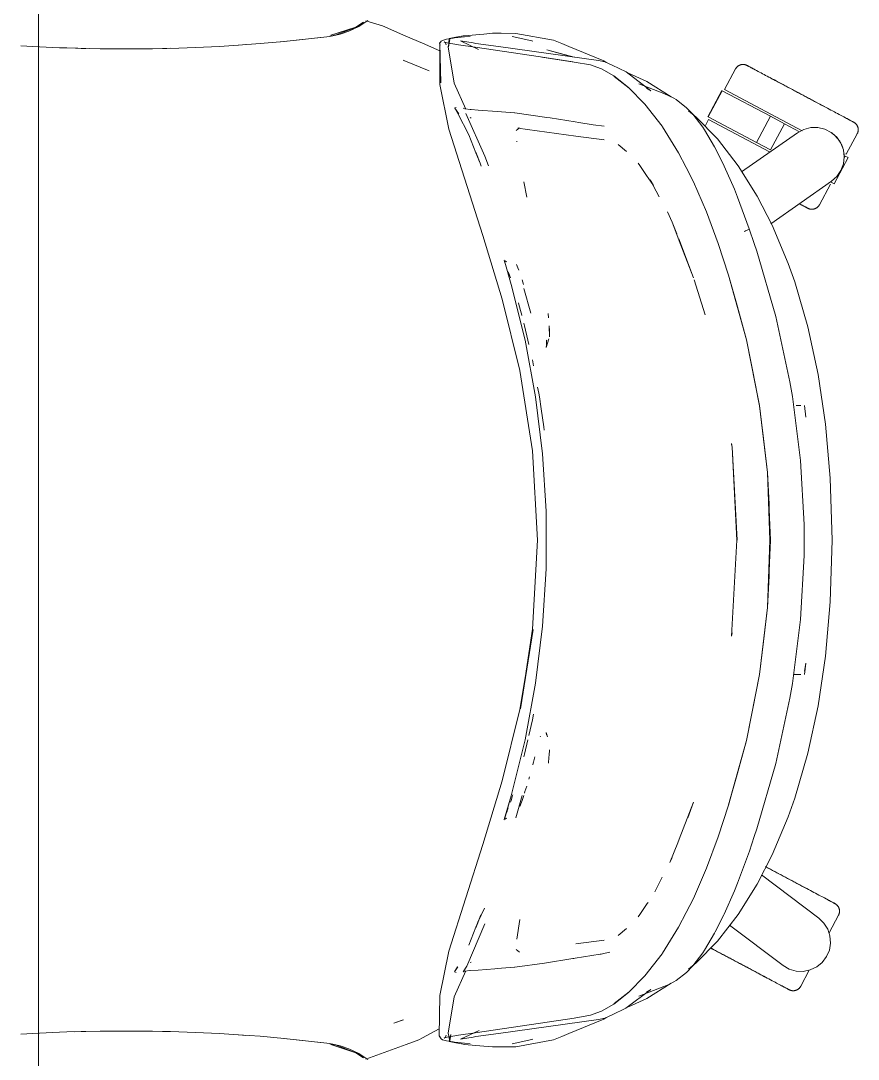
# Model space of a CAD drawing. Header units: millimetres. Extents: x 155920 to 295199, y -4084 to 97293.
# Drawn here: x 196225 to 196619.8, y 32496.7 to 32986.4 of the extents above; entities that cross this region are included whole.
import ezdxf

# ---------------------------------------------------------------- set-up
doc = ezdxf.new("R2010")
doc.units = ezdxf.units.MM
doc.header["$MEASUREMENT"] = 0
doc.layers.add('G-IMPT', color=8, linetype='CONTINUOUS', lineweight=9)
doc.layers.add('I-FURN', color=8, linetype='CONTINUOUS', lineweight=9)

msp = doc.modelspace()

# ---------------------------------------------------------------- linework, layer by layer
at = {"layer": 'G-IMPT'}
for p, q in [((196384.31, 32983.73), (196379.73, 32981.54)), ((196382.99, 32983.34), (196386.57, 32985.76)), ((196384.31, 32983.73), (196388.64, 32986.46)), ((196395.47, 32984.02), (196387.65, 32986.27)), ((196395.47, 32984.02), (196406.6, 32979.16)), ((196370.64, 32978.94), (196347.68, 32976.48)), ((196370.64, 32978.94), (196349.2, 32976.59)), ((196370.64, 32978.94), (196367.82, 32978.61)), ((196370.64, 32978.94), (196375.6, 32980.09)), ((196370.71, 32979.15), (196373.77, 32979.73)), ((196382.99, 32983.34), (196371.13, 32979.52)), ((196380.28, 32982.44), (196371.13, 32979.52)), ((196373.77, 32979.73), (196381.95, 32982.93)), ((196379.73, 32981.54), (196375.6, 32980.09)), ((196382.99, 32983.34), (196380.28, 32982.44)), ((196406.6, 32979.16), (196414.43, 32975.74)), ((196429.32, 32978.46), (196433.57, 32979.27)), ((196434.16, 32978.79), (196429.52, 32978.28)), ((196434.04, 32979.31), (196433.57, 32979.27)), ((196443.37, 32980.12), (196434.04, 32979.31)), ((196434.21, 32978.79), (196436.8, 32979.01)), ((196443.37, 32980.12), (196447.32, 32980.46)), ((196447.32, 32980.46), (196451.49, 32980.46)), ((196458.46, 32980.43), (196451.49, 32980.46)), ((196456.6, 32979.02), (196465.9, 32976.98)), ((196458.46, 32980.43), (196476.16, 32977.19)), ((196230.68, 32974.27), (196225.02, 32974.56)), ((196230.68, 32974.27), (196243.24, 32973.66)), ((196307.34, 32973.77), (196318.64, 32974.31)), ((196327.52, 32974.87), (196318.64, 32974.31)), ((196327.52, 32974.87), (196337.8, 32975.6)), ((196329.56, 32975.01), (196327.65, 32974.92)), ((196329.56, 32975.01), (196330.98, 32975.14)), ((196349.2, 32976.59), (196337.8, 32975.6)), ((196347.68, 32976.48), (196367.82, 32978.61)), ((196414.43, 32975.74), (196422.6, 32972.17)), ((196422.46, 32975.73), (196422.86, 32976.3)), ((196422.46, 32975.73), (196422.65, 32974.86)), ((196423.07, 32957.17), (196422.49, 32975.61)), ((196422.49, 32975.61), (196422.59, 32975.15)), ((196423.07, 32957.17), (196422.59, 32975.15)), ((196422.64, 32956.28), (196422.59, 32975.15)), ((196422.59, 32975.15), (196422.63, 32974.97)), ((196422.65, 32974.86), (196422.63, 32974.97)), ((196423.23, 32976.79), (196422.86, 32976.3)), ((196423.23, 32976.79), (196423.77, 32977.12)), ((196425.63, 32977.67), (196423.77, 32977.12)), ((196425.12, 32976.07), (196424.62, 32976.47)), ((196425.72, 32975.91), (196424.62, 32976.47)), ((196425.72, 32975.91), (196425.1, 32976.08)), ((196425.1, 32976.08), (196431.37, 32974.97)), ((196425.44, 32975.53), (196425.12, 32976.07)), ((196425.44, 32975.53), (196425.52, 32975.03)), ((196428.91, 32978.2), (196425.63, 32977.67)), ((196427.24, 32977.61), (196426.55, 32974.02)), ((196429.27, 32956.98), (196426.55, 32974.02)), ((196426.61, 32974.06), (196427, 32978.02)), ((196427.24, 32977.61), (196426.61, 32974.06)), ((196429.32, 32978.46), (196427, 32978.02)), ((196428.91, 32978.2), (196429.52, 32978.28)), ((196439.22, 32973.86), (196431.37, 32974.97)), ((196440.77, 32972.87), (196432.33, 32976.88)), ((196432.33, 32976.88), (196433.2, 32976.73)), ((196433.2, 32976.73), (196438.22, 32975.9)), ((196438.22, 32975.9), (196439.52, 32975.69)), ((196470.09, 32969.3), (196439.22, 32973.86)), ((196450.18, 32974.25), (196439.52, 32975.69)), ((196450.18, 32974.25), (196497.4, 32967.57)), ((196465.9, 32976.98), (196466.48, 32976.82)), ((196476.16, 32977.19), (196480.02, 32975.6)), ((196483.38, 32974.21), (196480.02, 32975.6)), ((196499.83, 32967.41), (196483.38, 32974.21)), ((196246.79, 32973.53), (196243.24, 32973.66)), ((196262.46, 32973.16), (196246.79, 32973.53)), ((196250.83, 32973.45), (196253.51, 32973.33)), ((196255.73, 32973.33), (196253.51, 32973.33)), ((196262.46, 32973.16), (196266.97, 32973.1)), ((196266.97, 32973.1), (196281.68, 32973.11)), ((196287.15, 32973.18), (196281.68, 32973.11)), ((196287.15, 32973.18), (196299.46, 32973.48)), ((196293.93, 32973.32), (196291.85, 32973.32)), ((196295.59, 32973.4), (196293.93, 32973.32)), ((196307.34, 32973.77), (196299.46, 32973.48)), ((196470.09, 32969.3), (196485.28, 32966.98)), ((196470.7, 32969.21), (196485.86, 32966.91)), ((196470.7, 32969.21), (196485.28, 32966.98)), ((196472.98, 32972.7), (196484.87, 32969.34)), ((196472.98, 32972.7), (196485.92, 32969.19)), ((196405.37, 32967.74), (196405.64, 32967.63)), ((196417.49, 32962.71), (196405.64, 32967.63)), ((196493.53, 32965.61), (196485.86, 32966.91)), ((196498.32, 32963.86), (196493.53, 32965.61)), ((196497.4, 32967.57), (196500.39, 32966.93)), ((196501, 32966.64), (196499.83, 32967.41)), ((196503.75, 32965.36), (196500.39, 32966.93)), ((196510.33, 32962.29), (196503.75, 32965.36)), ((196498.32, 32963.86), (196498.74, 32963.64)), ((196504.58, 32960.35), (196498.74, 32963.64)), ((196511.54, 32954.94), (196504.58, 32960.35)), ((196504.8, 32960.03), (196511.75, 32954.63)), ((196504.8, 32960.03), (196508.18, 32957.44)), ((196521.98, 32953.38), (196510.33, 32962.29)), ((196520.09, 32957.67), (196511.46, 32961.65)), ((196426.83, 32935.32), (196422.64, 32956.28)), ((196429.27, 32956.98), (196434.85, 32944.69)), ((196511.75, 32954.63), (196508.18, 32957.44)), ((196511.54, 32954.94), (196519.28, 32947.04)), ((196516.32, 32956.61), (196528.23, 32952.1)), ((196521.98, 32953.38), (196520.03, 32954.49)), ((196531.54, 32950.55), (196520.09, 32957.67)), ((196530.46, 32951.03), (196528.23, 32952.1)), ((196532.9, 32949.85), (196530.46, 32951.03)), ((196531.54, 32950.55), (196531.89, 32950.31)), ((196532.9, 32949.85), (196534.03, 32949.24)), ((196429.63, 32945.17), (196429.59, 32945)), ((196429.65, 32945.3), (196429.63, 32945.17)), ((196429.63, 32945.17), (196431.47, 32942.47)), ((196429.63, 32945.17), (196430.98, 32942.72)), ((196430.34, 32945.45), (196429.65, 32945.3)), ((196433.61, 32945.14), (196434.38, 32944.86)), ((196434.44, 32944.84), (196434.38, 32944.86)), ((196436.9, 32944.55), (196434.44, 32944.84)), ((196436.9, 32944.55), (196437.27, 32944.51)), ((196440.68, 32944.26), (196437.27, 32944.51)), ((196519.28, 32947.04), (196527.3, 32936.6)), ((196534.03, 32949.24), (196538.9, 32945.38)), ((196541.79, 32942.35), (196538.9, 32945.38)), ((196436.26, 32932.61), (196430.98, 32942.72)), ((196443.81, 32922.5), (196434.88, 32942.66)), ((196437.26, 32940.49), (196436.82, 32940.76)), ((196440.68, 32944.26), (196449.53, 32943.62)), ((196457.77, 32943.01), (196449.53, 32943.62)), ((196457.85, 32943), (196457.77, 32943.01)), ((196457.85, 32943), (196473.07, 32940.79)), ((196473.07, 32940.79), (196474.62, 32940.54)), ((196474.62, 32940.54), (196486.39, 32938.67)), ((196539.79, 32943.93), (196543.46, 32940.93)), ((196541.79, 32942.35), (196546.51, 32936.22)), ((196543.46, 32940.93), (196553.42, 32930.64)), ((196442.82, 32885.08), (196426.83, 32935.32)), ((196458.51, 32934.62), (196460.07, 32935.86)), ((196459.36, 32935.73), (196459.63, 32935.78)), ((196486.7, 32931.99), (196459.36, 32935.73)), ((196459.86, 32935.82), (196459.63, 32935.78)), ((196488.05, 32938.41), (196486.39, 32938.67)), ((196494.89, 32937.35), (196488.05, 32938.41)), ((196494.89, 32937.35), (196499.96, 32936.6)), ((196527.3, 32936.6), (196527.47, 32936.34)), ((196531.35, 32930.25), (196527.47, 32936.34)), ((196546.51, 32936.22), (196547.37, 32934.93)), ((196552.1, 32926.94), (196547.37, 32934.93)), ((196436.26, 32932.61), (196439.51, 32924.14)), ((196486.7, 32931.99), (196500.05, 32930.22)), ((196500.05, 32930.22), (196499.58, 32930.36)), ((196531.35, 32930.25), (196535.12, 32924.02)), ((196563.23, 32918.04), (196553.42, 32930.64)), ((196458.86, 32929.67), (196458.91, 32929.32)), ((196510.55, 32924.72), (196506.64, 32928.05)), ((196556.41, 32918.33), (196552.1, 32926.94)), ((196556.63, 32917.88), (196552.1, 32926.94)), ((196552.1, 32926.94), (196552.41, 32926.34)), ((196556.63, 32917.88), (196552.41, 32926.34)), ((196441.53, 32919.24), (196439.5, 32924.34)), ((196439.5, 32924.34), (196441.3, 32919.81)), ((196439.51, 32924.14), (196441.53, 32919.24)), ((196445.55, 32917.92), (196443.81, 32922.5)), ((196538.69, 32917.23), (196535.12, 32924.02)), ((196441.53, 32919.24), (196442.09, 32917.82)), ((196516.82, 32918.08), (196516.07, 32919.19)), ((196520.32, 32912.95), (196516.82, 32918.08)), ((196538.69, 32917.23), (196542.08, 32910.5)), ((196556.41, 32918.33), (196556.63, 32917.88)), ((196556.63, 32917.88), (196561.4, 32906.93)), ((196563.23, 32918.04), (196572.2, 32903.74)), ((196463.54, 32903.19), (196462.13, 32910.45)), ((196520.71, 32912.37), (196520.32, 32912.95)), ((196523.27, 32908.62), (196520.71, 32912.37)), ((196523.27, 32908.62), (196521.77, 32911.39)), ((196525.95, 32903.29), (196521.77, 32911.39)), ((196548.25, 32896.27), (196542.08, 32910.5)), ((196561.4, 32906.93), (196562.88, 32903.24)), ((196562.88, 32903.24), (196568.45, 32888.28)), ((196572.2, 32903.74), (196579.29, 32889.97)), ((196529.83, 32896.24), (196532.02, 32891.39)), ((196548.25, 32896.27), (196553.71, 32881.39)), ((196532.02, 32891.39), (196534.33, 32885.95)), ((196532.02, 32891.39), (196534.74, 32884.31)), ((196567.19, 32887.5), (196566.13, 32887.07)), ((196566.13, 32887.07), (196566.72, 32887.3)), ((196567.19, 32887.5), (196566.72, 32887.3)), ((196567.19, 32887.5), (196568.01, 32887.88)), ((196567.19, 32887.5), (196567.83, 32887.78)), ((196567.83, 32887.78), (196568.01, 32887.88)), ((196568.42, 32888.15), (196568.01, 32887.88)), ((196568.01, 32887.88), (196568.41, 32888.1)), ((196568.42, 32888.15), (196568.41, 32888.1)), ((196568.45, 32888.28), (196568.42, 32888.15)), ((196568.42, 32888.15), (196568.42, 32888.28)), ((196568.42, 32888.28), (196570.82, 32881.35)), ((196586.81, 32871.99), (196579.29, 32889.97)), ((196442.82, 32885.08), (196452, 32855.11)), ((196535.41, 32882.59), (196534.74, 32884.31)), ((196542.12, 32865.14), (196535.3, 32883.54)), ((196542.12, 32865.14), (196535.41, 32882.59)), ((196558.72, 32866.48), (196553.71, 32881.39)), ((196572.02, 32877.74), (196570.82, 32881.35)), ((196580.96, 32846.92), (196572.02, 32877.74)), ((196453.05, 32873.51), (196452.96, 32873.28)), ((196452.96, 32873.28), (196453.02, 32873.05)), ((196453.02, 32873.05), (196453.09, 32872.76)), ((196453.09, 32872.76), (196453.16, 32872.49)), ((196456.23, 32862.06), (196453.16, 32872.49)), ((196454.05, 32872.74), (196453.44, 32873.13)), ((196454.05, 32872.74), (196453.84, 32872.89)), ((196459.36, 32869.81), (196458.75, 32871.47)), ((196589.88, 32863.26), (196586.81, 32871.99)), ((196455.07, 32867.26), (196454.83, 32867.92)), ((196455.07, 32867.26), (196455.82, 32865.16)), ((196459.36, 32869.81), (196459.73, 32868.8)), ((196562.45, 32853.23), (196558.68, 32866.39)), ((196567.1, 32835.98), (196558.68, 32866.39)), ((196567.1, 32835.98), (196558.72, 32866.48)), ((196462.78, 32835.74), (196456.23, 32862.06)), ((196462.07, 32862.05), (196461.35, 32864.26)), ((196547.65, 32847.66), (196542.4, 32864.15)), ((196589.88, 32863.26), (196596.06, 32842.02)), ((196462.2, 32860.1), (196465.45, 32848.49)), ((196460.32, 32821.42), (196452, 32855.11)), ((196459.81, 32852.63), (196459.61, 32853.32)), ((196460.93, 32848.63), (196459.81, 32852.63)), ((196562.45, 32853.23), (196567.1, 32835.98)), ((196460.93, 32848.63), (196461.25, 32847.49)), ((196461.25, 32847.49), (196461.29, 32847.32)), ((196473.81, 32846.24), (196473.59, 32848.33)), ((196547.65, 32847.66), (196546.58, 32851.1)), ((196580.96, 32846.92), (196587.63, 32816.13)), ((196462.55, 32842.48), (196462.21, 32843.77)), ((196462.55, 32842.48), (196464.1, 32835.72)), ((196474.21, 32837.39), (196474.12, 32842.45)), ((196474.12, 32842.45), (196474.2, 32840.17)), ((196596.06, 32842.02), (196600.87, 32819.65)), ((196474.21, 32837.39), (196474.2, 32840.17)), ((196462.78, 32835.74), (196467.71, 32809.07)), ((196464.55, 32833.75), (196464.1, 32835.72)), ((196472.67, 32832.33), (196473.35, 32834.28)), ((196472.88, 32833.38), (196472.67, 32832.33)), ((196472.88, 32833.38), (196472.91, 32835.69)), ((196472.93, 32835.55), (196472.91, 32835.69)), ((196473.35, 32834.28), (196473.96, 32836.44)), ((196567.1, 32835.98), (196573.28, 32804.85)), ((196567.1, 32835.98), (196570.18, 32820.96)), ((196567.1, 32835.98), (196573.27, 32804.93)), ((196466.75, 32823.7), (196466.22, 32826.52)), ((196460.32, 32821.42), (196466.31, 32783.51)), ((196573.28, 32804.85), (196570.18, 32820.96)), ((196600.87, 32819.65), (196604.36, 32796.23)), ((196468.68, 32813.6), (196469.23, 32810.7)), ((196588.81, 32809.21), (196587.63, 32816.13)), ((196467.71, 32809.07), (196471.01, 32782.15)), ((196469.48, 32809.07), (196469.23, 32810.7)), ((196470.33, 32803.44), (196469.48, 32809.07)), ((196592.63, 32779.04), (196588.81, 32809.21)), ((196470.33, 32803.44), (196471.63, 32794.92)), ((196577.1, 32773.34), (196573.27, 32804.93)), ((196577.06, 32773.3), (196573.28, 32804.85)), ((196573.28, 32804.85), (196575.22, 32789.38)), ((196590.61, 32804.89), (196592.7, 32804.97)), ((196592.7, 32804.97), (196592.59, 32804.97)), ((196594.46, 32804.94), (196595.11, 32799.52)), ((196471.63, 32794.92), (196471.81, 32793.26)), ((196604.36, 32796.23), (196606.62, 32770.66)), ((196577.06, 32773.3), (196575.22, 32789.38)), ((196466.31, 32783.51), (196468.67, 32741.52)), ((196560.06, 32786.8), (196560.1, 32786.55)), ((196560.34, 32785.25), (196560.07, 32787.03)), ((196560.34, 32785.25), (196560.1, 32786.55)), ((196562.66, 32741.52), (196560.34, 32785.25)), ((196562.61, 32741.52), (196560.34, 32785.25)), ((196472.66, 32755.08), (196471.01, 32782.15)), ((196594.24, 32748.83), (196592.63, 32779.04)), ((196577.74, 32758.4), (196577.06, 32773.3)), ((196577.06, 32773.3), (196578.2, 32741.52)), ((196577.1, 32773.34), (196578.43, 32741.52)), ((196606.62, 32770.66), (196607.47, 32741.52)), ((196577.74, 32758.4), (196578.2, 32741.52)), ((196472.66, 32755.08), (196472.66, 32727.96)), ((196594.24, 32748.83), (196594.34, 32741.52)), ((196466.31, 32699.53), (196468.67, 32741.52)), ((196562.61, 32741.52), (196560.11, 32696.18)), ((196577.06, 32709.74), (196578.2, 32741.52)), ((196578.43, 32741.52), (196577.1, 32709.7)), ((196577.74, 32724.64), (196578.2, 32741.52)), ((196594.24, 32734.21), (196594.34, 32741.52)), ((196607.47, 32741.52), (196606.62, 32712.38)), ((196594.24, 32734.21), (196592.63, 32704.01)), ((196472.66, 32727.96), (196471.01, 32700.89)), ((196577.06, 32709.74), (196577.74, 32724.64)), ((196577.1, 32709.7), (196573.27, 32678.11)), ((196577.06, 32709.74), (196573.28, 32678.19)), ((196575.22, 32693.67), (196577.06, 32709.74)), ((196606.62, 32712.38), (196604.36, 32686.81)), ((196467.71, 32673.97), (196471.01, 32700.89)), ((196592.63, 32704.01), (196588.81, 32673.84)), ((196460.32, 32661.62), (196466.57, 32699.36)), ((196466.31, 32699.53), (196460.58, 32662)), ((196466.57, 32699.36), (196460.58, 32662)), ((196560.06, 32696.24), (196560.1, 32696.49)), ((196560.34, 32697.79), (196560.1, 32696.49)), ((196560.11, 32696.18), (196560.34, 32697.79)), ((196575.22, 32693.67), (196573.28, 32678.19)), ((196604.36, 32686.81), (196600.87, 32663.39)), ((196594.46, 32678.11), (196595.11, 32683.52)), ((196594.54, 32679.75), (196595.11, 32683.52)), ((196573.28, 32678.19), (196567.06, 32646.95)), ((196567.06, 32646.95), (196573.27, 32678.11)), ((196573.28, 32678.19), (196570.18, 32662.09)), ((196589.36, 32678.19), (196590.61, 32678.15)), ((196592.7, 32678.08), (196590.61, 32678.15)), ((196592.7, 32678.08), (196592.59, 32678.08)), ((196462.78, 32647.3), (196467.71, 32673.97)), ((196588.81, 32673.84), (196587.63, 32666.92)), ((196587.63, 32666.92), (196580.96, 32636.13)), ((196452, 32627.94), (196460.32, 32661.62)), ((196567.1, 32647.06), (196570.18, 32662.09)), ((196596.06, 32641.03), (196600.87, 32663.39)), ((196466.26, 32656.71), (196464.55, 32649.29)), ((196466.73, 32659.35), (196466.26, 32656.71)), ((196472.67, 32650.71), (196473.35, 32648.76)), ((196472.67, 32650.71), (196472.88, 32649.66)), ((196462.78, 32647.3), (196456.23, 32620.98)), ((196464.1, 32647.32), (196462.55, 32640.57)), ((196470, 32649.11), (196469.86, 32648.7)), ((196567.1, 32647.06), (196558.68, 32616.65)), ((196567.1, 32647.06), (196558.72, 32616.57)), ((196562.45, 32629.82), (196567.1, 32647.06)), ((196474.1, 32640.55), (196474.2, 32641.92)), ((196474.2, 32642.62), (196474.2, 32641.92)), ((196589.88, 32619.78), (196596.06, 32641.03)), ((196462.55, 32640.57), (196462.21, 32639.28)), ((196466.4, 32635.49), (196467.4, 32639.35)), ((196466.4, 32635.49), (196466.79, 32637.01)), ((196473.82, 32636.84), (196473.79, 32636.36)), ((196474.1, 32640.55), (196473.82, 32636.84)), ((196572.02, 32605.3), (196580.96, 32636.13)), ((196452, 32627.94), (196442.82, 32597.96)), ((196464.49, 32628.7), (196464.82, 32629.81)), ((196562.45, 32629.82), (196558.68, 32616.65)), ((196456.86, 32620.99), (196457.01, 32621.44)), ((196462.47, 32622.13), (196462.71, 32622.91)), ((196462.71, 32622.91), (196463.5, 32625.4)), ((196456.23, 32620.98), (196452.96, 32609.76)), ((196456.23, 32620.98), (196453.12, 32610.16)), ((196456.23, 32620.98), (196453.17, 32610.45)), ((196455.84, 32617.96), (196456.13, 32618.76)), ((196456.86, 32620.99), (196456.13, 32618.76)), ((196461.43, 32620.99), (196458.39, 32610.56)), ((196460.3, 32615.81), (196461.06, 32617.97)), ((196461.32, 32618.69), (196461.06, 32617.97)), ((196461.32, 32618.69), (196462.09, 32620.99)), ((196542.12, 32617.9), (196535.41, 32600.46)), ((196542.12, 32617.9), (196539.4, 32610.47)), ((196553.71, 32601.65), (196558.72, 32616.57)), ((196586.81, 32611.05), (196589.88, 32619.78)), ((196454.51, 32614.24), (196454.11, 32613.17)), ((196454.85, 32615.21), (196454.51, 32614.24)), ((196452.96, 32609.76), (196453.1, 32609.52)), ((196453.17, 32610.45), (196453.12, 32610.16)), ((196454.05, 32610.3), (196453.44, 32609.92)), ((196454.05, 32610.3), (196453.84, 32610.15)), ((196586.81, 32611.05), (196579.29, 32593.08)), ((196568.48, 32594.87), (196570.82, 32601.69)), ((196572.02, 32605.3), (196570.82, 32601.69)), ((196442.82, 32597.96), (196426.83, 32547.72)), ((196534.74, 32598.73), (196531.02, 32589.4)), ((196535.41, 32600.46), (196534.74, 32598.73)), ((196553.71, 32601.65), (196548.25, 32586.77)), ((196568.48, 32594.87), (196562.88, 32579.8)), ((196579.29, 32593.08), (196572.2, 32579.3)), ((196531.02, 32589.4), (196532.02, 32591.65)), ((196523.85, 32575.57), (196527.39, 32582.54)), ((196548.25, 32586.77), (196542.08, 32572.54)), ((196561.4, 32576.12), (196562.88, 32579.8)), ((196572.2, 32579.3), (196563.23, 32565)), ((196538.69, 32565.82), (196542.08, 32572.54)), ((196556.63, 32565.16), (196561.4, 32576.12)), ((196440.53, 32561.28), (196443.58, 32568)), ((196516.82, 32564.96), (196520.32, 32570.09)), ((196520.32, 32570.09), (196520.71, 32570.67)), ((196439.5, 32558.7), (196441.89, 32564.73)), ((196441.53, 32563.81), (196439.5, 32558.7)), ((196439.51, 32558.91), (196441.53, 32563.81)), ((196458.86, 32553.37), (196460.26, 32562.54)), ((196516.82, 32564.96), (196516.07, 32563.86)), ((196538.69, 32565.82), (196535.12, 32559.03)), ((196552.41, 32556.71), (196556.41, 32564.72)), ((196563.23, 32565), (196553.42, 32552.4)), ((196556.63, 32565.16), (196556.41, 32564.72)), ((196435.37, 32540.56), (196443.81, 32560.54)), ((196439.51, 32558.91), (196436.26, 32550.44)), ((196510.55, 32558.33), (196506.64, 32554.99)), ((196531.35, 32552.8), (196535.12, 32559.03)), ((196458.86, 32553.37), (196458.91, 32553.72)), ((196486.7, 32551.05), (196500.05, 32552.83)), ((196500.05, 32552.83), (196499.58, 32552.68)), ((196531.35, 32552.8), (196527.47, 32546.7)), ((196552.1, 32556.11), (196547.37, 32548.11)), ((196552.41, 32556.71), (196552.1, 32556.11)), ((196458.51, 32548.43), (196460.15, 32547.15)), ((196543.46, 32542.11), (196553.42, 32552.4)), ((196546.51, 32546.82), (196547.37, 32548.11)), ((196422.64, 32526.76), (196426.83, 32547.72)), ((196471.92, 32542.08), (196485.28, 32544.19)), ((196485.28, 32544.19), (196485.79, 32544.27)), ((196486.4, 32544.37), (196485.79, 32544.27)), ((196486.4, 32544.37), (196498.12, 32546.17)), ((196498.12, 32546.17), (196498.59, 32546.24)), ((196500.57, 32546.67), (196498.59, 32546.24)), ((196502.74, 32547.13), (196500.57, 32546.67)), ((196519.28, 32536.01), (196527.3, 32546.44)), ((196527.47, 32546.7), (196527.3, 32546.44)), ((196541.79, 32540.69), (196546.51, 32546.82)), ((196429.27, 32526.06), (196434.88, 32538.41)), ((196429.41, 32537.89), (196431, 32540.35)), ((196431, 32540.35), (196429.47, 32537.87)), ((196429.47, 32537.87), (196430.96, 32540.34)), ((196433.61, 32537.9), (196435.37, 32540.56)), ((196434.33, 32538.18), (196433.61, 32537.9)), ((196434.33, 32538.18), (196434.34, 32538.19)), ((196436.73, 32538.48), (196434.34, 32538.19)), ((196436.73, 32538.48), (196436.81, 32538.49)), ((196440.68, 32538.78), (196436.81, 32538.49)), ((196436.82, 32542.28), (196437.26, 32542.55)), ((196448.54, 32539.35), (196440.68, 32538.78)), ((196449.53, 32539.42), (196448.54, 32539.35)), ((196457.77, 32540.04), (196449.53, 32539.42)), ((196457.77, 32540.04), (196457.85, 32540.05)), ((196471.92, 32542.08), (196457.85, 32540.05)), ((196538.9, 32537.66), (196541.79, 32540.69)), ((196543.46, 32542.11), (196539.79, 32539.11)), ((196429.41, 32537.89), (196429.47, 32537.87)), ((196430.34, 32537.59), (196429.47, 32537.87)), ((196519.28, 32536.01), (196511.54, 32528.11)), ((196532.9, 32533.19), (196530.46, 32532.01)), ((196534.03, 32533.8), (196532.9, 32533.19)), ((196534.03, 32533.8), (196538.9, 32537.66)), ((196511.75, 32528.41), (196504.8, 32523.01)), ((196511.75, 32528.41), (196508.18, 32525.6)), ((196521.98, 32529.66), (196510.28, 32520.72)), ((196516.32, 32526.43), (196528.23, 32530.94)), ((196521.98, 32529.66), (196519.95, 32528.5)), ((196520.09, 32525.37), (196531.54, 32532.5)), ((196530.46, 32532.01), (196528.23, 32530.94)), ((196422.64, 32526.76), (196422.25, 32507.78)), ((196429.27, 32526.06), (196426.55, 32509.02)), ((196504.58, 32522.69), (196511.54, 32528.11)), ((196504.8, 32523.01), (196508.18, 32525.6)), ((196511.46, 32521.39), (196520.09, 32525.37)), ((196493.53, 32517.43), (196498.32, 32519.19)), ((196498.74, 32519.4), (196498.32, 32519.19)), ((196504.58, 32522.69), (196498.74, 32519.4)), ((196503.75, 32517.68), (196510.28, 32520.72)), ((196405.38, 32515.3), (196400.91, 32513.67)), ((196400.91, 32513.67), (196404.79, 32515.05)), ((196405.38, 32515.3), (196404.79, 32515.05)), ((196439.22, 32509.18), (196470.09, 32513.74)), ((196450.18, 32508.8), (196497.4, 32515.47)), ((196470.09, 32513.74), (196485.86, 32516.13)), ((196499.83, 32515.63), (196483.38, 32508.83)), ((196493.53, 32517.43), (196485.86, 32516.13)), ((196497.4, 32515.47), (196500.39, 32516.12)), ((196501, 32516.4), (196499.83, 32515.63)), ((196503.75, 32517.68), (196500.39, 32516.12)), ((196230.68, 32508.84), (196225.02, 32508.55)), ((196230.68, 32508.84), (196243.24, 32509.45)), ((196246.79, 32509.58), (196243.24, 32509.45)), ((196262.46, 32509.95), (196246.79, 32509.58)), ((196250.19, 32509.63), (196253.51, 32509.78)), ((196255.73, 32509.78), (196253.51, 32509.78)), ((196262.46, 32509.95), (196266.97, 32510.01)), ((196266.97, 32510.01), (196281.68, 32510)), ((196287.15, 32509.93), (196281.68, 32510)), ((196287.15, 32509.93), (196299.46, 32509.63)), ((196293.93, 32509.79), (196291.85, 32509.79)), ((196295.59, 32509.71), (196293.93, 32509.79)), ((196307.34, 32509.34), (196299.46, 32509.63)), ((196307.34, 32509.34), (196318.64, 32508.8)), ((196327.52, 32508.24), (196318.64, 32508.8)), ((196422.32, 32510.97), (196414.41, 32506.82)), ((196427.24, 32505.44), (196426.55, 32509.02)), ((196431.37, 32508.07), (196439.22, 32509.18)), ((196432.33, 32506.16), (196441.05, 32510.3)), ((196450.18, 32508.8), (196439.52, 32507.36)), ((196483.38, 32508.83), (196480.02, 32507.44)), ((196327.52, 32508.24), (196337.8, 32507.51)), ((196329.56, 32508.1), (196327.65, 32508.19)), ((196329.56, 32508.1), (196330.98, 32507.97)), ((196349.2, 32506.52), (196337.8, 32507.51)), ((196370.64, 32504.17), (196347.68, 32506.63)), ((196347.68, 32506.63), (196367.82, 32504.5)), ((196370.64, 32504.17), (196349.2, 32506.52)), ((196370.64, 32504.17), (196367.82, 32504.5)), ((196370.64, 32504.17), (196375.6, 32503.02)), ((196370.71, 32503.96), (196373.77, 32503.38)), ((196406.68, 32503.71), (196412.65, 32505.9)), ((196414.41, 32506.82), (196412.65, 32505.9)), ((196422.25, 32507.78), (196422.86, 32506.74)), ((196422.73, 32507.37), (196422.86, 32506.74)), ((196422.73, 32507.37), (196422.83, 32506.82)), ((196422.86, 32506.74), (196422.83, 32506.82)), ((196423.23, 32506.25), (196422.86, 32506.74)), ((196423.77, 32505.93), (196423.23, 32506.25)), ((196423.77, 32505.93), (196425.63, 32505.38)), ((196425.72, 32507.13), (196424.62, 32506.57)), ((196425.12, 32506.97), (196424.62, 32506.57)), ((196425.1, 32506.96), (196431.37, 32508.07)), ((196425.72, 32507.13), (196425.1, 32506.96)), ((196425.12, 32506.97), (196425.44, 32507.51)), ((196425.52, 32508.01), (196425.44, 32507.51)), ((196428.91, 32504.84), (196425.63, 32505.38)), ((196427.72, 32508.31), (196427, 32505.03)), ((196429.32, 32504.58), (196427, 32505.03)), ((196427.72, 32508.31), (196427.24, 32505.44)), ((196428.91, 32504.84), (196429.52, 32504.76)), ((196433.57, 32503.77), (196429.32, 32504.58)), ((196429.52, 32504.76), (196434.16, 32504.25)), ((196432.33, 32506.16), (196433.2, 32506.31)), ((196438.22, 32507.14), (196433.2, 32506.31)), ((196434.04, 32503.73), (196433.57, 32503.77)), ((196434.21, 32504.25), (196436.8, 32504.03)), ((196438.22, 32507.14), (196439.52, 32507.36)), ((196456.6, 32504.02), (196465.9, 32506.06)), ((196458.46, 32502.61), (196476.16, 32505.85)), ((196465.9, 32506.06), (196466.48, 32506.22)), ((196476.16, 32505.85), (196480.02, 32507.44)), ((196382.99, 32499.77), (196371.13, 32503.59)), ((196380.28, 32500.67), (196371.13, 32503.59)), ((196373.77, 32503.38), (196382.99, 32499.77)), ((196379.73, 32501.57), (196375.6, 32503.02)), ((196384.31, 32499.38), (196379.73, 32501.57)), ((196382.99, 32499.77), (196380.28, 32500.67)), ((196382.99, 32499.77), (196386.57, 32497.35)), ((196384.31, 32499.38), (196388.64, 32496.65)), ((196387.74, 32496.77), (196406.68, 32503.71)), ((196434.04, 32503.73), (196443.37, 32502.92)), ((196443.37, 32502.92), (196447.32, 32502.58)), ((196451.49, 32502.58), (196447.32, 32502.58)), ((196458.46, 32502.61), (196451.49, 32502.58))]:
    msp.add_line(p, q, dxfattribs=at)
at = {"layer": 'I-FURN'}
for p, q in [((196233.39, 32207.34), (196233.39, 34207.34)), ((196562.1, 32963.91), (196562.19, 32964.04)), ((196562.19, 32964.04), (196562.28, 32964.17)), ((196562.28, 32964.17), (196562.38, 32964.3)), ((196562.38, 32964.3), (196562.49, 32964.42)), ((196562.49, 32964.42), (196562.6, 32964.54)), ((196562.6, 32964.54), (196562.71, 32964.65)), ((196562.71, 32964.65), (196562.83, 32964.76)), ((196562.83, 32964.76), (196562.95, 32964.86)), ((196562.95, 32964.86), (196563.08, 32964.96)), ((196563.08, 32964.96), (196563.21, 32965.06)), ((196563.21, 32965.06), (196563.35, 32965.15)), ((196563.35, 32965.15), (196563.48, 32965.23)), ((196563.48, 32965.23), (196563.63, 32965.31)), ((196563.63, 32965.31), (196563.77, 32965.38)), ((196563.77, 32965.38), (196563.92, 32965.44)), ((196563.92, 32965.44), (196564.07, 32965.5)), ((196564.07, 32965.5), (196564.22, 32965.56)), ((196564.22, 32965.56), (196564.37, 32965.61)), ((196564.37, 32965.61), (196564.53, 32965.65)), ((196564.53, 32965.65), (196564.69, 32965.68)), ((196564.69, 32965.68), (196564.84, 32965.71)), ((196564.84, 32965.71), (196565, 32965.74)), ((196565, 32965.74), (196565.16, 32965.75)), ((196565.16, 32965.75), (196565.33, 32965.76)), ((196565.33, 32965.76), (196565.49, 32965.77)), ((196565.49, 32965.77), (196565.65, 32965.76)), ((196565.65, 32965.76), (196565.81, 32965.75)), ((196565.81, 32965.75), (196565.97, 32965.74)), ((196565.97, 32965.74), (196566.13, 32965.72)), ((196566.13, 32965.72), (196566.29, 32965.69)), ((196566.29, 32965.69), (196566.44, 32965.65)), ((196566.44, 32965.65), (196566.6, 32965.61)), ((196566.6, 32965.61), (196566.75, 32965.56)), ((196566.75, 32965.56), (196566.91, 32965.51)), ((196566.91, 32965.51), (196567.06, 32965.45)), ((196567.06, 32965.45), (196567.2, 32965.39)), ((196567.2, 32965.39), (196567.35, 32965.31)), ((196567.35, 32965.31), (196567.39, 32965.29)), ((196567.39, 32965.29), (196567.41, 32965.28)), ((196567.43, 32965.27), (196567.39, 32965.29)), ((196567.39, 32965.29), (196567.39, 32965.29)), ((196567.41, 32965.28), (196567.47, 32965.25)), ((196567.52, 32965.23), (196567.43, 32965.27)), ((196567.47, 32965.25), (196567.57, 32965.2)), ((196567.64, 32965.16), (196567.52, 32965.23)), ((196567.57, 32965.2), (196567.71, 32965.12)), ((196567.8, 32965.07), (196567.64, 32965.16)), ((196567.71, 32965.12), (196567.89, 32965.03)), ((196568, 32964.97), (196567.8, 32965.07)), ((196567.89, 32965.03), (196568.11, 32964.91)), ((196568.24, 32964.84), (196568, 32964.97)), ((196568.11, 32964.91), (196568.37, 32964.77)), ((196568.52, 32964.69), (196568.24, 32964.84)), ((196568.37, 32964.77), (196568.66, 32964.62)), ((196568.84, 32964.52), (196568.52, 32964.69)), ((196568.66, 32964.62), (196569, 32964.44)), ((196569.19, 32964.33), (196568.84, 32964.52)), ((196569, 32964.44), (196569.37, 32964.24)), ((196569.59, 32964.12), (196569.19, 32964.33)), ((196569.37, 32964.24), (196569.78, 32964.02)), ((196570.02, 32963.9), (196569.59, 32964.12)), ((196561.94, 32963.63), (196556.79, 32953.94)), ((196561.94, 32963.63), (196562.01, 32963.77)), ((196562.01, 32963.77), (196562.1, 32963.91)), ((196569.78, 32964.02), (196570.23, 32963.78)), ((196570.48, 32963.65), (196570.02, 32963.9)), ((196570.23, 32963.78), (196570.71, 32963.53)), ((196570.98, 32963.38), (196570.48, 32963.65)), ((196570.71, 32963.53), (196571.23, 32963.25)), ((196571.52, 32963.1), (196570.98, 32963.38)), ((196571.23, 32963.25), (196571.78, 32962.96)), ((196572.09, 32962.79), (196571.52, 32963.1)), ((196571.78, 32962.96), (196572.36, 32962.65)), ((196572.69, 32962.47), (196572.09, 32962.79)), ((196573.32, 32962.14), (196572.69, 32962.47)), ((196573.99, 32961.78), (196573.32, 32962.14)), ((196574.68, 32961.42), (196573.99, 32961.78)), ((196575.4, 32961.03), (196574.68, 32961.42)), ((196576.15, 32960.63), (196575.4, 32961.03)), ((196576.93, 32960.22), (196576.15, 32960.63)), ((196577.73, 32959.79), (196576.93, 32960.22)), ((196578.56, 32959.36), (196577.73, 32959.79)), ((196578.11, 32959.59), (196578.94, 32959.15)), ((196579.4, 32958.91), (196578.56, 32959.36)), ((196578.94, 32959.15), (196579.8, 32958.69)), ((196580.27, 32958.44), (196579.4, 32958.91)), ((196579.8, 32958.69), (196580.68, 32958.23)), ((196581.16, 32957.97), (196580.27, 32958.44)), ((196580.68, 32958.23), (196581.57, 32957.75)), ((196582.06, 32957.49), (196581.16, 32957.97)), ((196581.57, 32957.75), (196582.49, 32957.27)), ((196582.99, 32957), (196582.06, 32957.49)), ((196582.49, 32957.27), (196583.42, 32956.77)), ((196583.92, 32956.5), (196582.99, 32957)), ((196583.42, 32956.77), (196584.36, 32956.27)), ((196584.87, 32956), (196583.92, 32956.5)), ((196584.36, 32956.27), (196585.32, 32955.76)), ((196585.84, 32955.48), (196584.87, 32956)), ((196585.32, 32955.76), (196586.29, 32955.25)), ((196586.81, 32954.97), (196585.84, 32955.48)), ((196586.29, 32955.25), (196587.26, 32954.73)), ((196587.8, 32954.44), (196586.81, 32954.97)), ((196587.26, 32954.73), (196588.25, 32954.2)), ((196588.79, 32953.92), (196587.8, 32954.44)), ((196555.49, 32953.5), (196548.92, 32941.14)), ((196549.09, 32941.05), (196555.66, 32953.41)), ((196555.66, 32953.41), (196578.37, 32941.33)), ((196593.39, 32934.48), (196556.79, 32953.94)), ((196588.25, 32954.2), (196589.25, 32953.67)), ((196589.78, 32953.39), (196588.79, 32953.92)), ((196589.25, 32953.67), (196590.24, 32953.14)), ((196590.79, 32952.85), (196589.78, 32953.39)), ((196590.24, 32953.14), (196591.25, 32952.61)), ((196591.79, 32952.32), (196590.79, 32952.85)), ((196591.25, 32952.61), (196592.25, 32952.07)), ((196592.8, 32951.78), (196591.79, 32952.32)), ((196592.25, 32952.07), (196593.26, 32951.54)), ((196593.8, 32951.25), (196592.8, 32951.78)), ((196593.26, 32951.54), (196594.26, 32951)), ((196594.8, 32950.72), (196593.8, 32951.25)), ((196594.26, 32951), (196595.26, 32950.47)), ((196595.8, 32950.19), (196594.8, 32950.72)), ((196595.26, 32950.47), (196596.26, 32949.94)), ((196596.8, 32949.66), (196595.8, 32950.19)), ((196596.26, 32949.94), (196597.25, 32949.42)), ((196597.78, 32949.13), (196596.8, 32949.66)), ((196597.25, 32949.42), (196598.24, 32948.89)), ((196598.76, 32948.61), (196597.78, 32949.13)), ((196598.24, 32948.89), (196599.21, 32948.37)), ((196599.73, 32948.1), (196598.76, 32948.61)), ((196599.21, 32948.37), (196600.17, 32947.86)), ((196600.69, 32947.59), (196599.73, 32948.1)), ((196600.17, 32947.86), (196601.12, 32947.36)), ((196601.63, 32947.09), (196600.69, 32947.59)), ((196601.12, 32947.36), (196602.06, 32946.86)), ((196602.56, 32946.59), (196601.63, 32947.09)), ((196602.06, 32946.86), (196602.98, 32946.37)), ((196603.48, 32946.11), (196602.56, 32946.59)), ((196602.98, 32946.37), (196603.89, 32945.89)), ((196604.37, 32945.63), (196603.48, 32946.11)), ((196605.25, 32945.16), (196604.37, 32945.63)), ((196606.11, 32944.71), (196605.25, 32945.16)), ((196606.94, 32944.26), (196606.11, 32944.71)), ((196549.27, 32939.82), (196547.6, 32936.66)), ((196571.8, 32928.97), (196549.09, 32941.05)), ((196577.97, 32924.56), (196549.27, 32939.82)), ((196571.8, 32928.97), (196578.37, 32941.33)), ((196578.37, 32941.33), (196585.01, 32937.8)), ((196607.75, 32943.83), (196606.94, 32944.26)), ((196608.54, 32943.41), (196607.75, 32943.83)), ((196609.3, 32943.01), (196608.54, 32943.41)), ((196610.04, 32942.62), (196609.3, 32943.01)), ((196610.74, 32942.24), (196610.04, 32942.62)), ((196611.42, 32941.88), (196610.74, 32942.24)), ((196612.07, 32941.54), (196611.42, 32941.88)), ((196612.69, 32941.21), (196612.07, 32941.54)), ((196613.27, 32940.9), (196612.69, 32941.21)), ((196612.96, 32941.06), (196613.53, 32940.76)), ((196613.82, 32940.6), (196613.27, 32940.9)), ((196613.53, 32940.76), (196614.06, 32940.48)), ((196614.34, 32940.33), (196613.82, 32940.6)), ((196614.06, 32940.48), (196614.56, 32940.21)), ((196614.82, 32940.07), (196614.34, 32940.33)), ((196614.56, 32940.21), (196615.03, 32939.96)), ((196615.27, 32939.84), (196614.82, 32940.07)), ((196615.03, 32939.96), (196615.46, 32939.73)), ((196615.68, 32939.62), (196615.27, 32939.84)), ((196615.46, 32939.73), (196615.85, 32939.52)), ((196616.05, 32939.42), (196615.68, 32939.62)), ((196578.44, 32925.44), (196585.01, 32937.8)), ((196585.01, 32937.8), (196592.07, 32934.05)), ((196591.21, 32933.59), (196594.18, 32935.17)), ((196594.18, 32935.17), (196597.45, 32936)), ((196597.45, 32936), (196600.83, 32936.03)), ((196600.83, 32936.03), (196604.11, 32935.24)), ((196604.11, 32935.24), (196607.1, 32933.69)), ((196615.85, 32939.52), (196616.21, 32939.34)), ((196616.39, 32939.24), (196616.05, 32939.42)), ((196616.21, 32939.34), (196616.53, 32939.17)), ((196616.68, 32939.08), (196616.39, 32939.24)), ((196616.53, 32939.17), (196616.81, 32939.02)), ((196616.94, 32938.95), (196616.68, 32939.08)), ((196616.81, 32939.02), (196617.05, 32938.89)), ((196617.16, 32938.83), (196616.94, 32938.95)), ((196617.05, 32938.89), (196617.25, 32938.78)), ((196617.34, 32938.73), (196617.16, 32938.83)), ((196617.25, 32938.78), (196617.41, 32938.7)), ((196617.48, 32938.66), (196617.34, 32938.73)), ((196617.41, 32938.7), (196617.53, 32938.63)), ((196617.58, 32938.61), (196617.48, 32938.66)), ((196617.53, 32938.63), (196617.61, 32938.59)), ((196617.64, 32938.57), (196617.58, 32938.61)), ((196617.61, 32938.59), (196617.66, 32938.57)), ((196617.66, 32938.56), (196617.64, 32938.57)), ((196617.66, 32938.57), (196617.66, 32938.56)), ((196617.66, 32938.56), (196617.8, 32938.48)), ((196617.8, 32938.48), (196617.94, 32938.4)), ((196617.94, 32938.4), (196618.07, 32938.31)), ((196618.07, 32938.31), (196618.2, 32938.22)), ((196618.2, 32938.22), (196618.33, 32938.12)), ((196618.33, 32938.12), (196618.45, 32938.01)), ((196618.45, 32938.01), (196618.57, 32937.9)), ((196618.57, 32937.9), (196618.68, 32937.79)), ((196618.68, 32937.79), (196618.79, 32937.67)), ((196618.79, 32937.67), (196618.9, 32937.55)), ((196618.9, 32937.55), (196619, 32937.42)), ((196619, 32937.42), (196619.09, 32937.29)), ((196619.09, 32937.29), (196619.18, 32937.15)), ((196619.18, 32937.15), (196619.26, 32937.01)), ((196619.26, 32937.01), (196619.34, 32936.87)), ((196619.34, 32936.87), (196619.41, 32936.73)), ((196619.41, 32936.73), (196619.48, 32936.58)), ((196619.48, 32936.58), (196619.54, 32936.43)), ((196619.54, 32936.43), (196619.59, 32936.28)), ((196619.59, 32936.28), (196619.64, 32936.13)), ((196619.64, 32936.13), (196619.68, 32935.97)), ((196619.68, 32935.97), (196619.72, 32935.81)), ((196619.72, 32935.81), (196619.75, 32935.66)), ((196619.75, 32935.66), (196619.77, 32935.5)), ((196619.77, 32935.5), (196619.79, 32935.34)), ((196619.79, 32934.69), (196619.77, 32934.53)), ((196619.79, 32935.34), (196619.8, 32935.17)), ((196619.8, 32934.85), (196619.79, 32934.69)), ((196619.8, 32935.17), (196619.8, 32935.01)), ((196619.8, 32935.01), (196619.8, 32934.85)), ((196564.78, 32915.08), (196591.21, 32933.59)), ((196607.1, 32933.69), (196609.64, 32931.47)), ((196608.81, 32932.33), (196607.39, 32933.49)), ((196611.1, 32929.55), (196608.81, 32932.33)), ((196609.64, 32931.47), (196611.58, 32928.71)), ((196614.18, 32923.43), (196619.33, 32933.11)), ((196619.35, 32933.15), (196619.33, 32933.11)), ((196619.42, 32933.3), (196619.35, 32933.15)), ((196619.48, 32933.44), (196619.42, 32933.3)), ((196619.54, 32933.59), (196619.48, 32933.44)), ((196619.6, 32933.74), (196619.54, 32933.59)), ((196619.64, 32933.9), (196619.6, 32933.74)), ((196619.69, 32934.05), (196619.64, 32933.9)), ((196619.72, 32934.21), (196619.69, 32934.05)), ((196619.75, 32934.37), (196619.72, 32934.21)), ((196619.77, 32934.53), (196619.75, 32934.37)), ((196578.44, 32925.44), (196571.8, 32928.97)), ((196611.58, 32928.71), (196612.8, 32925.56)), ((196612.8, 32925.56), (196613.22, 32922.22)), ((196608.42, 32909.5), (196614.99, 32921.86)), ((196613.22, 32922.22), (196612.84, 32918.87)), ((196613.59, 32922.6), (196613.19, 32921.85)), ((196613.68, 32922.56), (196613.59, 32922.6)), ((196613.59, 32922.6), (196614.99, 32921.86)), ((196614.18, 32923.43), (196613.8, 32923.63)), ((196611.67, 32915.7), (196609.77, 32912.92)), ((196612.84, 32918.87), (196611.67, 32915.7)), ((196607.26, 32910.66), (196578.67, 32890.64)), ((196608.42, 32909.5), (196607.02, 32910.24)), ((196607.02, 32910.24), (196607.11, 32910.2)), ((196609.77, 32912.92), (196607.26, 32910.66)), ((196601.52, 32899.61), (196606.67, 32909.3)), ((196591.93, 32900.14), (196592.47, 32899.86)), ((196592.74, 32899.71), (196592.23, 32899.99)), ((196592.47, 32899.86), (196592.97, 32899.59)), ((196593.23, 32899.46), (196592.74, 32899.71)), ((196592.97, 32899.59), (196593.43, 32899.35)), ((196593.67, 32899.22), (196593.23, 32899.46)), ((196593.43, 32899.35), (196593.86, 32899.12)), ((196594.08, 32899), (196593.67, 32899.22)), ((196593.86, 32899.12), (196594.26, 32898.91)), ((196594.45, 32898.8), (196594.08, 32899)), ((196594.26, 32898.91), (196594.61, 32898.72)), ((196594.79, 32898.63), (196594.45, 32898.8)), ((196594.61, 32898.72), (196594.93, 32898.55)), ((196595.09, 32898.47), (196594.79, 32898.63)), ((196594.93, 32898.55), (196595.21, 32898.4)), ((196595.35, 32898.33), (196595.09, 32898.47)), ((196595.21, 32898.4), (196595.45, 32898.27)), ((196595.56, 32898.21), (196595.35, 32898.33)), ((196595.45, 32898.27), (196595.65, 32898.17)), ((196595.74, 32898.12), (196595.56, 32898.21)), ((196595.65, 32898.17), (196595.81, 32898.08)), ((196595.88, 32898.04), (196595.74, 32898.12)), ((196595.81, 32898.08), (196595.94, 32898.02)), ((196595.99, 32897.99), (196595.88, 32898.04)), ((196595.94, 32898.02), (196596.02, 32897.97)), ((196596.05, 32897.96), (196595.99, 32897.99)), ((196596.02, 32897.97), (196596.06, 32897.95)), ((196596.07, 32897.95), (196596.05, 32897.96)), ((196596.06, 32897.95), (196596.07, 32897.95)), ((196596.1, 32897.93), (196596.07, 32897.95)), ((196596.25, 32897.86), (196596.1, 32897.93)), ((196596.4, 32897.79), (196596.25, 32897.86)), ((196596.55, 32897.73), (196596.4, 32897.79)), ((196596.7, 32897.68), (196596.55, 32897.73)), ((196596.85, 32897.63), (196596.7, 32897.68)), ((196597.01, 32897.59), (196596.85, 32897.63)), ((196597.17, 32897.55), (196597.01, 32897.59)), ((196597.32, 32897.53), (196597.17, 32897.55)), ((196597.48, 32897.5), (196597.32, 32897.53)), ((196597.64, 32897.49), (196597.48, 32897.5)), ((196597.81, 32897.48), (196597.64, 32897.49)), ((196597.97, 32897.48), (196597.81, 32897.48)), ((196598.13, 32897.48), (196597.97, 32897.48)), ((196598.29, 32897.49), (196598.13, 32897.48)), ((196598.45, 32897.51), (196598.29, 32897.49)), ((196598.61, 32897.53), (196598.45, 32897.51)), ((196598.77, 32897.56), (196598.61, 32897.53)), ((196598.92, 32897.59), (196598.77, 32897.56)), ((196599.08, 32897.64), (196598.92, 32897.59)), ((196599.23, 32897.68), (196599.08, 32897.64)), ((196599.39, 32897.74), (196599.23, 32897.68)), ((196599.54, 32897.8), (196599.39, 32897.74)), ((196599.68, 32897.86), (196599.54, 32897.8)), ((196599.83, 32897.94), (196599.68, 32897.86)), ((196599.97, 32898.01), (196599.83, 32897.94)), ((196600.11, 32898.1), (196599.97, 32898.01)), ((196600.24, 32898.18), (196600.11, 32898.1)), ((196600.37, 32898.28), (196600.24, 32898.18)), ((196600.5, 32898.38), (196600.37, 32898.28)), ((196600.62, 32898.48), (196600.5, 32898.38)), ((196600.74, 32898.59), (196600.62, 32898.48)), ((196600.85, 32898.7), (196600.74, 32898.59)), ((196600.96, 32898.82), (196600.85, 32898.7)), ((196601.07, 32898.94), (196600.96, 32898.82)), ((196601.17, 32899.07), (196601.07, 32898.94)), ((196601.26, 32899.2), (196601.17, 32899.07)), ((196601.35, 32899.34), (196601.26, 32899.2)), ((196601.44, 32899.47), (196601.35, 32899.34)), ((196601.52, 32899.61), (196601.44, 32899.47)), ((196577.02, 32587.01), (196576.06, 32587.52)), ((196576.5, 32587.29), (196577.47, 32586.77)), ((196577.99, 32586.49), (196577.02, 32587.01)), ((196574.13, 32583.67), (196601.19, 32563.27)), ((196577.47, 32586.77), (196578.44, 32586.25)), ((196578.98, 32585.97), (196577.99, 32586.49)), ((196578.44, 32586.25), (196579.43, 32585.73)), ((196579.97, 32585.44), (196578.98, 32585.97)), ((196579.43, 32585.73), (196580.43, 32585.2)), ((196580.96, 32584.91), (196579.97, 32585.44)), ((196580.43, 32585.2), (196581.43, 32584.67)), ((196581.97, 32584.38), (196580.96, 32584.91)), ((196581.43, 32584.67), (196582.43, 32584.14)), ((196582.97, 32583.85), (196581.97, 32584.38)), ((196582.43, 32584.14), (196583.43, 32583.6)), ((196583.98, 32583.31), (196582.97, 32583.85)), ((196583.43, 32583.6), (196584.44, 32583.07)), ((196584.98, 32582.78), (196583.98, 32583.31)), ((196584.44, 32583.07), (196585.44, 32582.53)), ((196585.98, 32582.24), (196584.98, 32582.78)), ((196585.44, 32582.53), (196586.44, 32582)), ((196586.98, 32581.71), (196585.98, 32582.24)), ((196586.44, 32582), (196587.44, 32581.47)), ((196587.98, 32581.18), (196586.98, 32581.71)), ((196587.44, 32581.47), (196588.43, 32580.94)), ((196588.96, 32580.66), (196587.98, 32581.18)), ((196588.43, 32580.94), (196589.42, 32580.42)), ((196589.94, 32580.14), (196588.96, 32580.66)), ((196589.42, 32580.42), (196590.39, 32579.9)), ((196590.91, 32579.62), (196589.94, 32580.14)), ((196590.39, 32579.9), (196591.35, 32579.39)), ((196591.87, 32579.12), (196590.91, 32579.62)), ((196591.35, 32579.39), (196592.31, 32578.88)), ((196592.81, 32578.61), (196591.87, 32579.12)), ((196592.31, 32578.88), (196593.24, 32578.38)), ((196593.74, 32578.12), (196592.81, 32578.61)), ((196593.24, 32578.38), (196594.17, 32577.89)), ((196594.66, 32577.63), (196593.74, 32578.12)), ((196594.17, 32577.89), (196595.07, 32577.41)), ((196595.55, 32577.16), (196594.66, 32577.63)), ((196596.43, 32576.69), (196595.55, 32577.16)), ((196597.29, 32576.24), (196596.43, 32576.69)), ((196598.12, 32575.79), (196597.29, 32576.24)), ((196598.93, 32575.36), (196598.12, 32575.79)), ((196599.72, 32574.94), (196598.93, 32575.36)), ((196600.48, 32574.54), (196599.72, 32574.94)), ((196601.22, 32574.14), (196600.48, 32574.54)), ((196601.92, 32573.77), (196601.22, 32574.14)), ((196602.6, 32573.41), (196601.92, 32573.77)), ((196603.25, 32573.06), (196602.6, 32573.41)), ((196603.87, 32572.74), (196603.25, 32573.06)), ((196604.45, 32572.43), (196603.87, 32572.74)), ((196604.14, 32572.59), (196604.71, 32572.29)), ((196605, 32572.13), (196604.45, 32572.43)), ((196604.71, 32572.29), (196605.24, 32572)), ((196605.52, 32571.86), (196605, 32572.13)), ((196605.24, 32572), (196605.75, 32571.74)), ((196606, 32571.6), (196605.52, 32571.86)), ((196605.75, 32571.74), (196606.21, 32571.49)), ((196606.45, 32571.36), (196606, 32571.6)), ((196606.21, 32571.49), (196606.64, 32571.26)), ((196606.86, 32571.15), (196606.45, 32571.36)), ((196606.64, 32571.26), (196607.03, 32571.05)), ((196607.23, 32570.95), (196606.86, 32571.15)), ((196607.03, 32571.05), (196607.39, 32570.86)), ((196607.57, 32570.77), (196607.23, 32570.95)), ((196607.39, 32570.86), (196607.71, 32570.69)), ((196607.86, 32570.61), (196607.57, 32570.77)), ((196607.71, 32570.69), (196607.99, 32570.55)), ((196608.12, 32570.47), (196607.86, 32570.61)), ((196607.99, 32570.55), (196608.23, 32570.42)), ((196608.34, 32570.36), (196608.12, 32570.47)), ((196608.23, 32570.42), (196608.43, 32570.31)), ((196608.52, 32570.26), (196608.34, 32570.36)), ((196608.43, 32570.31), (196608.59, 32570.22)), ((196608.66, 32570.19), (196608.52, 32570.26)), ((196608.59, 32570.22), (196608.71, 32570.16)), ((196608.76, 32570.13), (196608.66, 32570.19)), ((196608.71, 32570.16), (196608.79, 32570.12)), ((196608.82, 32570.1), (196608.76, 32570.13)), ((196608.79, 32570.12), (196608.84, 32570.09)), ((196608.84, 32570.09), (196608.82, 32570.1)), ((196608.84, 32570.09), (196608.98, 32570.01)), ((196608.84, 32570.09), (196608.84, 32570.09)), ((196608.98, 32570.01), (196609.12, 32569.93)), ((196609.12, 32569.93), (196609.25, 32569.84)), ((196609.25, 32569.84), (196609.38, 32569.74)), ((196609.38, 32569.74), (196609.51, 32569.64)), ((196609.51, 32569.64), (196609.63, 32569.54)), ((196609.63, 32569.54), (196609.75, 32569.43)), ((196609.75, 32569.43), (196609.87, 32569.32)), ((196609.87, 32569.32), (196609.97, 32569.2)), ((196609.97, 32569.2), (196610.08, 32569.07)), ((196610.08, 32569.07), (196610.18, 32568.95)), ((196610.18, 32568.95), (196610.27, 32568.81)), ((196610.27, 32568.81), (196610.36, 32568.68)), ((196610.36, 32568.68), (196610.44, 32568.54)), ((196610.44, 32568.54), (196610.52, 32568.4)), ((196610.52, 32568.4), (196610.59, 32568.26)), ((196610.59, 32568.26), (196610.66, 32568.11)), ((196610.66, 32568.11), (196610.72, 32567.96)), ((196610.72, 32567.96), (196610.77, 32567.81)), ((196610.77, 32567.81), (196610.82, 32567.65)), ((196610.82, 32567.65), (196610.86, 32567.5)), ((196610.86, 32567.5), (196610.9, 32567.34)), ((196601.19, 32563.27), (196603.62, 32560.93)), ((196606.04, 32556.23), (196610.51, 32564.64)), ((196610.53, 32564.68), (196610.51, 32564.64)), ((196610.6, 32564.82), (196610.53, 32564.68)), ((196610.67, 32564.97), (196610.6, 32564.82)), ((196610.72, 32565.12), (196610.67, 32564.97)), ((196610.78, 32565.27), (196610.72, 32565.12)), ((196610.83, 32565.43), (196610.78, 32565.27)), ((196610.87, 32565.58), (196610.83, 32565.43)), ((196610.9, 32565.74), (196610.87, 32565.58)), ((196610.9, 32567.34), (196610.93, 32567.18)), ((196610.93, 32565.9), (196610.9, 32565.74)), ((196610.93, 32567.18), (196610.95, 32567.02)), ((196610.95, 32566.06), (196610.93, 32565.9)), ((196610.95, 32567.02), (196610.97, 32566.86)), ((196610.97, 32566.22), (196610.95, 32566.06)), ((196610.97, 32566.86), (196610.98, 32566.7)), ((196610.98, 32566.38), (196610.97, 32566.22)), ((196610.98, 32566.7), (196610.98, 32566.54)), ((196610.98, 32566.54), (196610.98, 32566.38)), ((196584.35, 32540.92), (196559.04, 32560)), ((196603.62, 32560.93), (196605.42, 32558.08)), ((196605.42, 32558.08), (196606.49, 32554.88)), ((196606.49, 32554.88), (196606.75, 32551.51)), ((196550.26, 32549.14), (196551.16, 32548.66)), ((196551.65, 32548.4), (196550.74, 32548.88)), ((196551.16, 32548.66), (196552.07, 32548.18)), ((196552.57, 32547.91), (196551.65, 32548.4)), ((196552.07, 32548.18), (196553, 32547.68)), ((196553.51, 32547.41), (196552.57, 32547.91)), ((196606.21, 32548.18), (196604.88, 32545.08)), ((196606.75, 32551.51), (196606.21, 32548.18)), ((196553, 32547.68), (196553.94, 32547.18)), ((196554.46, 32546.91), (196553.51, 32547.41)), ((196553.94, 32547.18), (196554.9, 32546.67)), ((196555.42, 32546.4), (196554.46, 32546.91)), ((196554.9, 32546.67), (196555.87, 32546.16)), ((196556.4, 32545.88), (196555.42, 32546.4)), ((196555.87, 32546.16), (196556.85, 32545.64)), ((196557.38, 32545.35), (196556.4, 32545.88)), ((196556.85, 32545.64), (196557.84, 32545.11)), ((196558.37, 32544.83), (196557.38, 32545.35)), ((196557.84, 32545.11), (196558.83, 32544.58)), ((196559.37, 32544.3), (196558.37, 32544.83)), ((196558.83, 32544.58), (196559.83, 32544.05)), ((196560.37, 32543.77), (196559.37, 32544.3)), ((196559.83, 32544.05), (196560.83, 32543.52)), ((196561.37, 32543.23), (196560.37, 32543.77)), ((196560.83, 32543.52), (196561.84, 32542.99)), ((196562.38, 32542.7), (196561.37, 32543.23)), ((196561.84, 32542.99), (196562.84, 32542.45)), ((196604.88, 32545.08), (196602.85, 32542.39)), ((196563.39, 32542.16), (196562.38, 32542.7)), ((196562.84, 32542.45), (196563.85, 32541.92)), ((196564.39, 32541.63), (196563.39, 32542.16)), ((196563.85, 32541.92), (196564.85, 32541.38)), ((196565.39, 32541.1), (196564.39, 32541.63)), ((196564.85, 32541.38), (196565.85, 32540.85)), ((196566.38, 32540.57), (196565.39, 32541.1)), ((196565.85, 32540.85), (196566.84, 32540.33)), ((196567.37, 32540.04), (196566.38, 32540.57)), ((196566.84, 32540.33), (196567.82, 32539.8)), ((196568.35, 32539.52), (196567.37, 32540.04)), ((196567.82, 32539.8), (196568.79, 32539.29)), ((196569.32, 32539.01), (196568.35, 32539.52)), ((196568.79, 32539.29), (196569.76, 32538.77)), ((196570.27, 32538.5), (196569.32, 32539.01)), ((196569.76, 32538.77), (196570.71, 32538.27)), ((196571.22, 32538), (196570.27, 32538.5)), ((196570.71, 32538.27), (196571.65, 32537.77)), ((196587.27, 32539.23), (196584.35, 32540.92)), ((196590.51, 32538.29), (196587.27, 32539.23)), ((196593.88, 32538.15), (196590.51, 32538.29)), ((196592.7, 32531.14), (196596.73, 32538.72)), ((196597.19, 32538.82), (196593.88, 32538.15)), ((196600.24, 32540.26), (196597.19, 32538.82)), ((196602.85, 32542.39), (196600.24, 32540.26)), ((196572.15, 32537.5), (196571.22, 32538)), ((196571.65, 32537.77), (196572.57, 32537.28)), ((196573.06, 32537.02), (196572.15, 32537.5)), ((196572.57, 32537.28), (196573.48, 32536.8)), ((196573.96, 32536.54), (196573.06, 32537.02)), ((196573.48, 32536.8), (196574.36, 32536.33)), ((196574.83, 32536.07), (196573.96, 32536.54)), ((196574.36, 32536.33), (196575.23, 32535.86)), ((196575.69, 32535.62), (196574.83, 32536.07)), ((196575.23, 32535.86), (196576.08, 32535.41)), ((196576.53, 32535.18), (196575.69, 32535.62)), ((196576.08, 32535.41), (196576.9, 32534.98)), ((196576.9, 32534.98), (196577.7, 32534.55)), ((196577.7, 32534.55), (196578.48, 32534.14)), ((196578.48, 32534.14), (196579.23, 32533.74)), ((196579.23, 32533.74), (196579.95, 32533.35)), ((196579.95, 32533.35), (196580.64, 32532.99)), ((196580.64, 32532.99), (196581.31, 32532.63)), ((196581.31, 32532.63), (196581.94, 32532.3)), ((196581.94, 32532.3), (196582.54, 32531.98)), ((196582.86, 32531.81), (196582.27, 32532.12)), ((196582.54, 32531.98), (196583.11, 32531.67)), ((196583.41, 32531.52), (196582.86, 32531.81)), ((196583.11, 32531.67), (196583.65, 32531.39)), ((196583.92, 32531.24), (196583.41, 32531.52)), ((196583.65, 32531.39), (196584.15, 32531.12)), ((196584.41, 32530.99), (196583.92, 32531.24)), ((196584.15, 32531.12), (196584.62, 32530.87)), ((196584.85, 32530.75), (196584.41, 32530.99)), ((196584.62, 32530.87), (196585.05, 32530.65)), ((196585.26, 32530.53), (196584.85, 32530.75)), ((196585.05, 32530.65), (196585.44, 32530.44)), ((196585.63, 32530.33), (196585.26, 32530.53)), ((196585.44, 32530.44), (196585.79, 32530.25)), ((196585.97, 32530.15), (196585.63, 32530.33)), ((196585.79, 32530.25), (196586.11, 32530.08)), ((196586.27, 32530), (196585.97, 32530.15)), ((196586.11, 32530.08), (196586.39, 32529.93)), ((196586.53, 32529.86), (196586.27, 32530)), ((196586.39, 32529.93), (196586.63, 32529.8)), ((196586.74, 32529.74), (196586.53, 32529.86)), ((196586.63, 32529.8), (196586.83, 32529.7)), ((196586.92, 32529.65), (196586.74, 32529.74)), ((196586.83, 32529.7), (196586.99, 32529.61)), ((196587.07, 32529.57), (196586.92, 32529.65)), ((196586.99, 32529.61), (196587.12, 32529.54)), ((196587.17, 32529.52), (196587.07, 32529.57)), ((196587.12, 32529.54), (196587.2, 32529.5)), ((196587.23, 32529.49), (196587.17, 32529.52)), ((196587.2, 32529.5), (196587.24, 32529.48)), ((196587.25, 32529.48), (196587.23, 32529.49)), ((196587.24, 32529.48), (196587.25, 32529.48)), ((196587.28, 32529.46), (196587.25, 32529.48)), ((196587.43, 32529.38), (196587.28, 32529.46)), ((196587.58, 32529.32), (196587.43, 32529.38)), ((196587.73, 32529.26), (196587.58, 32529.32)), ((196587.88, 32529.21), (196587.73, 32529.26)), ((196588.03, 32529.16), (196587.88, 32529.21)), ((196588.19, 32529.12), (196588.03, 32529.16)), ((196588.35, 32529.08), (196588.19, 32529.12)), ((196588.5, 32529.05), (196588.35, 32529.08)), ((196588.66, 32529.03), (196588.5, 32529.05)), ((196588.82, 32529.02), (196588.66, 32529.03)), ((196588.99, 32529.01), (196588.82, 32529.02)), ((196589.15, 32529), (196588.99, 32529.01)), ((196589.31, 32529.01), (196589.15, 32529)), ((196589.47, 32529.02), (196589.31, 32529.01)), ((196589.63, 32529.03), (196589.47, 32529.02)), ((196589.79, 32529.06), (196589.63, 32529.03)), ((196589.95, 32529.09), (196589.79, 32529.06)), ((196590.1, 32529.12), (196589.95, 32529.09)), ((196590.26, 32529.16), (196590.1, 32529.12)), ((196590.41, 32529.21), (196590.26, 32529.16)), ((196590.57, 32529.26), (196590.41, 32529.21)), ((196590.72, 32529.32), (196590.57, 32529.26)), ((196590.86, 32529.39), (196590.72, 32529.32)), ((196591.01, 32529.46), (196590.86, 32529.39)), ((196591.15, 32529.54), (196591.01, 32529.46)), ((196591.29, 32529.62), (196591.15, 32529.54)), ((196591.42, 32529.71), (196591.29, 32529.62)), ((196591.55, 32529.81), (196591.42, 32529.71)), ((196591.68, 32529.91), (196591.55, 32529.81)), ((196591.8, 32530.01), (196591.68, 32529.91)), ((196591.92, 32530.12), (196591.8, 32530.01)), ((196592.04, 32530.23), (196591.92, 32530.12)), ((196592.14, 32530.35), (196592.04, 32530.23)), ((196592.25, 32530.47), (196592.14, 32530.35)), ((196592.35, 32530.6), (196592.25, 32530.47)), ((196592.44, 32530.73), (196592.35, 32530.6)), ((196592.53, 32530.86), (196592.44, 32530.73)), ((196592.62, 32531), (196592.53, 32530.86)), ((196592.7, 32531.14), (196592.62, 32531))]:
    msp.add_line(p, q, dxfattribs=at)
for points in [[(196609.16, 32931.99), (196609.56, 32931.59), (196609.92, 32931.18), (196610.25, 32930.76)], [(196613.12, 32923.66), (196613.16, 32923.29), (196613.2, 32922.62), (196613.2, 32922.08), (196613.19, 32921.85)]]:
    msp.add_open_spline(points, degree=3, dxfattribs=at)
msp.add_open_spline([(196611.86, 32928.15), (196611.94, 32928), (196612.23, 32927.36), (196612.45, 32926.74), (196612.6, 32926.27)], degree=3, knots=[-0.5319761, -0.5319761, -0.5319761, -0.5319761, -0.5, -0.4, -0.4, -0.4, -0.4], dxfattribs=at)

doc.saveas('drawing.dxf')
